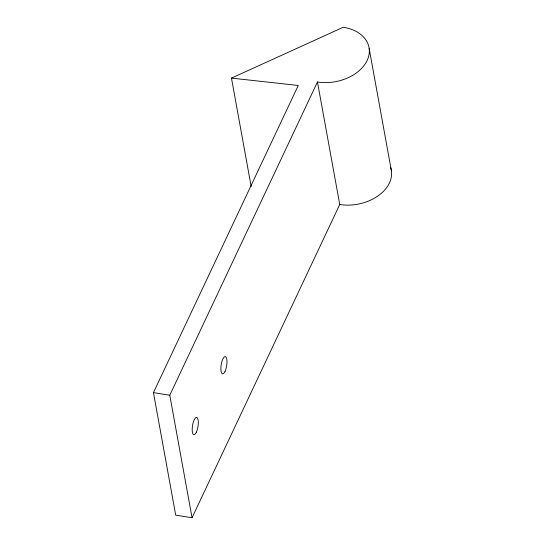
<?xml version="1.0" encoding="UTF-8"?>
<svg xmlns="http://www.w3.org/2000/svg" width="545" height="545" viewBox="0 0 545 545"><rect width="100%" height="100%" fill="white"/><g stroke="black" fill="none" stroke-linecap="round" stroke-linejoin="round"><path stroke-width="0.82" d="M231.468 78.112L343.282 27.25A39.288 27.536 -10.3 0 1 367.146 60.468A39.288 27.536 -10.3 0 1 317.469 81.988L339.739 204.518L192.051 517.75L175.708 515.148L153.445 392.618L298.265 85.47L231.468 78.112L251.163 186.472M192.051 517.75L169.781 395.22L317.469 81.988M153.445 392.618L169.781 395.22M369.183 48.573L391.446 171.103M390.554 167.274A39.288 27.536 -10.3 0 1 378.727 195.403A39.288 27.536 -10.3 0 1 339.739 204.518M196.37 432.199A8.727 2.786 -81 0 0 197.181 417.743A8.727 2.786 -81 0 0 192.215 428.281A8.727 2.786 -81 0 0 196.37 432.199M225.044 371.377A8.727 2.786 -81 0 0 225.862 356.921A8.727 2.786 -81 0 0 220.895 367.459A8.727 2.786 -81 0 0 225.044 371.377"/></g></svg>
